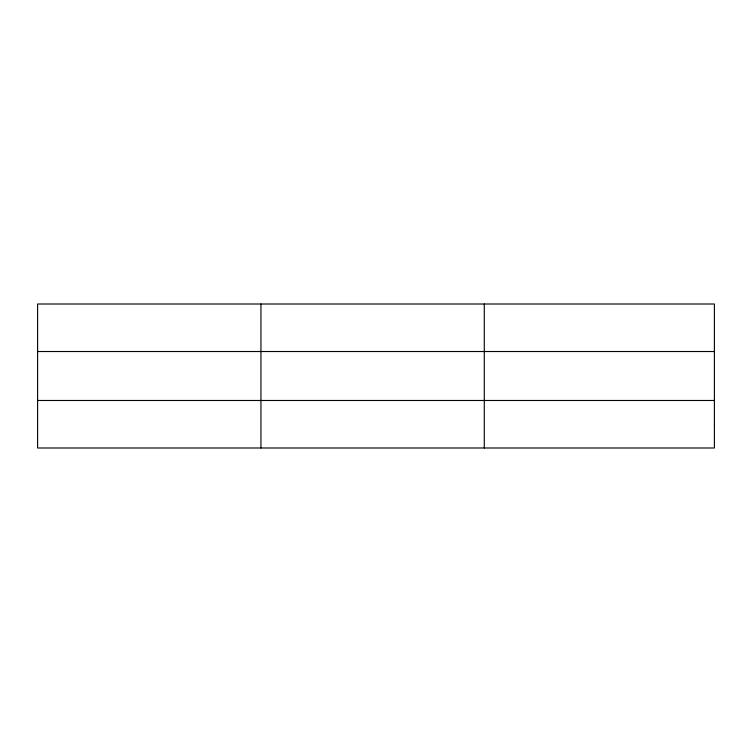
<?xml version="1.0" encoding="UTF-8"?>
<svg xmlns="http://www.w3.org/2000/svg" width="752" height="752" viewBox="0 0 752 752"><rect width="100%" height="100%" fill="white"/><g stroke="black" fill="none" stroke-linecap="round" stroke-linejoin="round"><path stroke-width="1.13" d="M260.944 447.995L260.944 304.005M484.288 447.995L484.288 304.005M37.6 351.522L714.4 351.522M37.6 400.478L714.4 400.478M714.4 424.241L714.4 447.995L37.6 447.995L37.6 304.005L714.4 304.005L714.4 424.241"/></g></svg>
